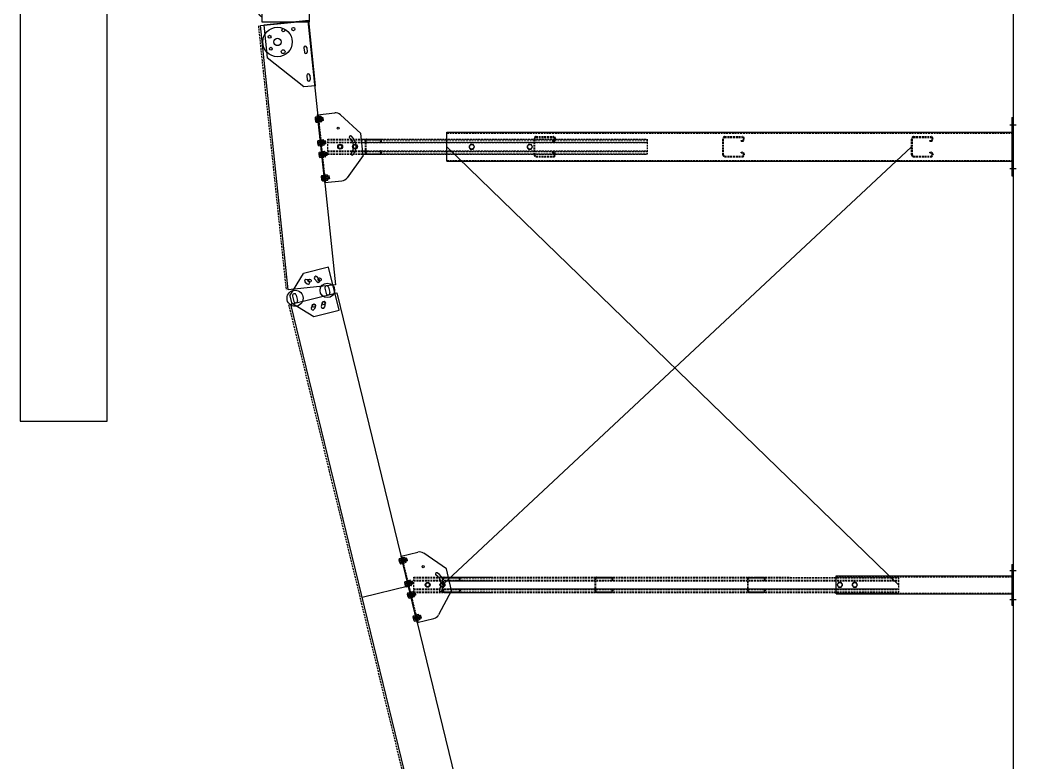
# Model space of a CAD drawing. Header units: millimetres. Extents: x 0 to 461941, y -159644 to 4828.
# Drawn here: x 418512 to 421968, y -43108 to -40551 of the extents above; entities that cross this region are included whole.
import ezdxf

# ---------------------------------------------------------------- set-up
doc = ezdxf.new("R2010")
doc.units = ezdxf.units.MM
for name, pattern in [('Xref Conv Decant Empty Tote$0$AM_ISO02W050', [7.5, 6, -1.5]), ('Xref Conv Decant Empty Tote$0$AM_ISO08W050', [18, 12, -1.5, 3, -1.5]), ('Xref Conv Decant Empty Tote$0$CENTER', [7, 4, -1, 1, -1]), ('Xref Conv Decant Empty Tote$0$HIDDEN', [9.525, 6.35, -3.175]), ('Xref Conv Decant Empty Tote$0$P02582 Conveyor Elevations$0$HIDDEN', [9.525, 6.35, -3.175])]:
    doc.linetypes.add(name, pattern=pattern)
for name, color, linetype in [('Xref Conv Decant Empty Tote$0$B', 4, 'Continuous'), ('Xref Conv Decant Empty Tote$0$Conv - Empty Tote', 35, 'Continuous'), ('Xref Conv Decant Empty Tote$0$Mezz', 1, 'Continuous'), ('Xref Conv Decant Empty Tote$0$P02582 Conveyor Elevations$0$Conv', 131, 'Continuous')]:
    doc.layers.add(name, color=color, linetype=linetype)
doc.layers.add('Xref Conv Decant Empty Tote$0$Center', color=7, linetype='Xref Conv Decant Empty Tote$0$AM_ISO08W050', lineweight=50)
doc.layers.add('Xref Conv Decant Empty Tote$0$Hidden', color=9, linetype='Xref Conv Decant Empty Tote$0$AM_ISO02W050', lineweight=25)

# ---------------------------------------------------------------- blocks, each defined once
blk = doc.blocks.new('*U162')
for p, q in [((-21.825, 158.0666), (-21.825, 154.6052)), ((-21.825, 154.6052), (-19.165, 154.6052)), ((-19.165, 158.0666), (-19.165, 154.6052)), ((9.84, 163.4952), (-16.3964, 163.4952)), ((9.84, 160.8352), (-16.3964, 160.8352)), ((13.015, 7.4225), (13.015, 157.6602)), ((15.675, 7.4225), (15.675, 157.6602)), ((555.675, 7.4225), (555.675, 157.6602)), ((558.335, 7.4225), (558.335, 157.6602)), ((561.51, 163.4952), (587.7464, 163.4952)), ((561.51, 160.8352), (587.7464, 160.8352)), ((590.515, 158.0666), (590.515, 154.6052)), ((593.175, 154.6052), (590.515, 154.6052)), ((593.175, 158.0666), (593.175, 154.6052)), ((-21.825, 8.89), (-21.825, 5.4286)), ((-21.825, 8.89), (-19.165, 8.89)), ((-19.165, 8.89), (-19.165, 5.4286)), ((-16.3964, 2.66), (8.2525, 2.66)), ((-16.3964, 0), (8.2525, 0)), ((587.7464, 2.66), (563.0975, 2.66)), ((587.7464, 0), (563.0975, 0)), ((590.515, 8.89), (590.515, 5.4286)), ((593.175, 8.89), (590.515, 8.89)), ((593.175, 8.89), (593.175, 5.4286))]:
    blk.add_line(p, q)
for centre, radius, start, end in [((-16.3964, 158.0666), 5.4286, 90, 180), ((-16.3964, 158.0666), 2.7686, 90, 180), ((9.84, 157.6602), 5.835, 0, 90), ((9.84, 157.6602), 3.175, 0, 90), ((561.51, 157.6602), 5.835, 90, 180), ((561.51, 157.6602), 3.175, 90, 180), ((587.7464, 158.0666), 5.4286, 0, 90), ((587.7464, 158.0666), 2.7686, 0, 90), ((-16.3964, 5.4286), 5.4286, 180, 270), ((-16.3964, 5.4286), 2.7686, 180, 270), ((8.2525, 7.4225), 4.7625, 270, 0), ((8.2525, 7.4225), 7.4225, 270, 0), ((563.0975, 7.4225), 7.4225, 180, 270), ((563.0975, 7.4225), 4.7625, 180, 270), ((587.7464, 5.4286), 2.7686, 270, 0), ((587.7464, 5.4286), 5.4286, 270, 0)]:
    blk.add_arc(centre, radius, start, end)
at = {"layer": 'Xref Conv Decant Empty Tote$0$Hidden'}
blk.add_lwpolyline([(15.675, 176.4952), (555.675, 176.4952), (555.675, 126.4952), (15.675, 126.4952)], close=True, dxfattribs=at)
blk = doc.blocks.new('*U180')
blk.add_lwpolyline([(0, 0), (1295.4, 0), (1295.4, -163.5), (0, -163.5)], close=True)
at = {"layer": 'Xref Conv Decant Empty Tote$0$Hidden', "ltscale": 5}
for centre in [(38.1, -12), (114.3, -12), (190.5, -12), (266.7, -12), (342.9, -12), (419.1, -12), (495.3, -12), (571.5, -12), (647.7, -12), (723.9, -12), (800.1, -12), (876.3, -12), (952.5, -12), (1028.7, -12), (1104.9, -12), (1181.1, -12), (1257.3, -12)]:
    blk.add_arc(centre, 25, 28.6854, 151.3146, dxfattribs=at)
blk = doc.blocks.new('Xref Conv Decant Empty Tote$0$A$C2A0F63DB')
at = {"layer": 'Xref Conv Decant Empty Tote$0$Center', "lineweight": 50}
blk.add_line((0, 1057.5), (318, 1057.5), dxfattribs=at)
at = {"xscale": -1, "rotation": 90}
for name, p in [('*U162', (259.4, 1343.2)), ('*U180', (95.9, 1295.4))]:
    blk.add_blockref(name, p, dxfattribs=at)
blk = doc.blocks.new('Xref Conv Decant Empty Tote$0$9405 End Pulley')
blk.add_circle((-62, -52.3), 50.8)
at = {"layer": 'Xref Conv Decant Empty Tote$0$P02582 Conveyor Elevations$0$Conv', "color": 0}
for p, q in [((-225.4, -125.8), (-112.4, -11.5)), ((0, -11.5), (-112.4, -11.5)), ((0, -167.1), (0, -11.5)), ((-225.4, -167.1), (-225.4, -125.8)), ((-225.4, -167.1), (0, -167.1)), ((-187, -140.5), (-202.4, -140.5)), ((-187, -150.5), (-202.4, -150.5)), ((-91.7, -140.5), (-107.1, -140.5)), ((-91.7, -150.5), (-107.1, -150.5))]:
    blk.add_line(p, q, dxfattribs=at)
for centre, radius in [((-82.9, -26.9), 5), ((-41.2, -26.9), 5), ((-97.5, -68.3), 6.5), ((-62, -52.3), 12.7)]:
    blk.add_circle(centre, radius, dxfattribs=at)
for centre, start, end in [((-202.4, -145.5), 90, 270), ((-187, -145.5), 270, 90), ((-107.1, -145.5), 90, 270), ((-91.7, -145.5), 270, 90)]:
    blk.add_arc(centre, 5, start, end, dxfattribs=at)
blk = doc.blocks.new('Xref Conv Decant Empty Tote$0$9405 Nose Over')
at = {"color": 0}
for p, q in [((3.3, -3.9), (-60.2, -67.4)), ((28.7, -3.9), (3.3, -3.9)), ((25.5, -12.7), (6.5, -12.7)), ((25.5, -25.7), (6.5, -25.7)), ((28.7, -3.9), (92.2, -67.4)), ((-60.2, -67.4), (-60.2, -156.3)), ((-29.2, -66), (-22.3, -71.8)), ((61.2, -66), (54.3, -71.8)), ((92.2, -156.3), (92.2, -67.4)), ((-29.3, -80.2), (-36.2, -74.4)), ((-21, -106.2), (-32.6, -100.3)), ((53, -106.2), (64.6, -100.3)), ((61.3, -80.2), (68.2, -74.4)), ((-26, -116), (-37.6, -110.1)), ((25.5, -127), (6.5, -127)), ((58, -116), (69.6, -110.1)), ((-60.2, -156.3), (92.2, -156.3)), ((25.5, -140), (6.5, -140))]:
    blk.add_line(p, q, dxfattribs=at)
for centre, radius in [((16, -19.2), 27.8), ((16, -133.5), 25)]:
    blk.add_circle(centre, radius)
for centre, radius, start, end in [((6.5, -19.2), 6.5, 90, 270), ((25.5, -19.2), 6.5, 270, 90), ((-32.7, -70.2), 5.5, 50, 230), ((64.7, -70.2), 5.5, 310, 130), ((-35.1, -105.2), 5.5, 63, 243), ((-25.8, -76), 5.5, 230, 50), ((57.8, -76), 5.5, 130, 310), ((67.1, -105.2), 5.5, 297, 117), ((-23.5, -111.1), 5.5, 243, 63), ((6.5, -133.5), 6.5, 90, 270), ((25.5, -133.5), 6.5, 270, 90), ((55.5, -111.1), 5.5, 117, 297)]:
    blk.add_arc(centre, radius, start, end, dxfattribs=at)
blk = doc.blocks.new('*U182')
at = {"layer": 'Xref Conv Decant Empty Tote$0$Hidden', "linetype": 'Xref Conv Decant Empty Tote$0$P02582 Conveyor Elevations$0$HIDDEN'}
blk.add_line((6731.7, 1387.4), (5822.3, 1291.9), dxfattribs=at)
at = {"layer": 'Xref Conv Decant Empty Tote$0$Hidden', "color": 0, "linetype": 'Xref Conv Decant Empty Tote$0$P02582 Conveyor Elevations$0$HIDDEN'}
blk.add_line((5772.3, 1283.2), (955.7, 110), dxfattribs=at)
at = {"layer": 'Xref Conv Decant Empty Tote$0$P02582 Conveyor Elevations$0$Conv', "color": 0}
for points in [[(6749.6, 1217.4), (5840.2, 1121.8), (5823.1, 1284.4), (6732.5, 1380)], [(5812.7, 1117), (1248.9, 5.4), (1210.2, 164.3), (5774, 1275.9)]]:
    blk.add_lwpolyline(points, close=True, dxfattribs=at)
for centre in [(6716.8, 1301.7), (6716.8, 1301.7), (6720.5, 1267), (6720.5, 1267), (5854.8, 1211.1), (5768.9, 1196.2), (5858.4, 1176.4), (5777.2, 1162.3)]:
    blk.add_circle(centre, 5.5, dxfattribs=at)
for name, p, rotation in [('Xref Conv Decant Empty Tote$0$9405 End Pulley', (6732.5, 1380), 5.99990538469749), ('Xref Conv Decant Empty Tote$0$9405 Nose Over', (5774, 1275.9), 13.68922292168904)]:
    blk.add_blockref(name, p, dxfattribs=dict(rotation=rotation))
blk = doc.blocks.new('*U203')
at = {"linetype": 'Continuous'}
for p, q in [((0, 0), (0, -59.2)), ((0, 0), (235, 0)), ((235, 0), (235, -59.2)), ((79.4, -141.4), (8.5, -78.2)), ((155.6, -141.4), (226.5, -78.2)), ((79.4, -141.4), (155.6, -141.4)), ((29.3, -426.2), (-174, -2360.5)), ((128.8, -436.6), (-74.5, -2371)), ((29.3, -426.2), (128.8, -436.6)), ((-223.7, -2355.3), (-224.2, -2360.3)), ((-25.3, -2381.2), (-224.2, -2360.3)), ((-24.8, -2376.2), (-223.7, -2355.3)), ((-24.8, -2376.2), (-25.3, -2381.2))]:
    blk.add_line(p, q, dxfattribs=at)
for p, q in [((6.9, 7.5), (6.9, 2)), ((6.9, 2), (25.4, 2)), ((9.2, 9), (11.5, 9)), ((11.5, 9), (11.5, 2)), ((11.5, 9), (20.8, 9)), ((20.8, 9), (20.8, 2)), ((20.8, 9), (23.1, 9)), ((25.4, 7.5), (25.4, 2)), ((88, 7.5), (88, 2)), ((88, 2), (106.5, 2)), ((90.3, 9), (92.6, 9)), ((92.6, 9), (92.6, 2)), ((92.6, 9), (101.8, 9)), ((101.8, 9), (101.8, 2)), ((101.8, 9), (104.2, 9)), ((106.5, 7.5), (106.5, 2)), ((128.5, 7.5), (128.5, 2)), ((128.5, 2), (147, 2)), ((130.8, 9), (133.2, 9)), ((133.2, 9), (133.2, 2)), ((133.2, 9), (142.4, 9)), ((142.4, 9), (142.4, 2)), ((142.4, 9), (144.7, 9)), ((147, 7.5), (147, 2)), ((209.6, 7.5), (209.6, 2)), ((209.6, 2), (228.1, 2)), ((211.9, 9), (214.2, 9)), ((214.2, 9), (214.2, 2)), ((214.2, 9), (223.5, 9)), ((223.5, 9), (223.5, 2)), ((223.5, 9), (225.8, 9)), ((228.1, 7.5), (228.1, 2)), ((106.2, -112.1), (105.4, -119.4)), ((105.4, -119.4), (111.4, -123.8)), ((112.9, -109.1), (106.2, -112.1)), ((111.4, -123.8), (118.1, -120.8)), ((118.9, -113.4), (112.9, -109.1)), ((118.1, -120.8), (118.9, -113.4))]:
    blk.add_line(p, q)
at = {"linetype": 'Xref Conv Decant Empty Tote$0$CENTER'}
for p, q in [((-198.1, -2351.1), (-200.4, -2372.6)), ((-48.9, -2366.8), (-51.2, -2388.3))]:
    blk.add_line(p, q, dxfattribs=at)
for points in [[(111.1, -69.4), (117.5, -73.1), (123.9, -69.4), (123.9, -62), (117.5, -58.3), (111.1, -62)], [(61.7, -519.8), (69.2, -525.2), (77.6, -521.5), (78.6, -512.3), (71.1, -506.9), (62.7, -510.6)], [(40.8, -718.7), (48.3, -724.2), (56.7, -720.4), (57.7, -711.2), (50.2, -705.8), (41.8, -709.5)]]:
    blk.add_lwpolyline(points, close=True)
for centre, radius in [((117.5, -65.7), 8.4), ((117.5, -65.7), 6.4), ((112.2, -116.4), 8.4), ((112.2, -116.4), 6.4), ((70.2, -516.1), 8), ((49.3, -715), 8)]:
    blk.add_circle(centre, radius)
at = {"linetype": 'Continuous'}
blk.add_circle((181.8, -65.7), 3.6, dxfattribs=at)
for centre, radius, start, end in [((9.2, 6.5), 2.53, 23.991, 156.009), ((16.1, 1.1), 7.86, 54.0166, 125.9834), ((23.1, 6.5), 2.53, 23.991, 156.009), ((90.3, 6.5), 2.53, 23.991, 156.009), ((97.2, 1.1), 7.86, 54.0166, 125.9834), ((104.2, 6.5), 2.53, 23.991, 156.009), ((130.8, 6.5), 2.53, 23.991, 156.009), ((137.8, 1.1), 7.86, 54.0166, 125.9834), ((144.7, 6.5), 2.53, 23.991, 156.009), ((211.9, 6.5), 2.53, 23.991, 156.009), ((218.8, 1.1), 7.86, 54.0166, 125.9834), ((225.8, 6.5), 2.53, 23.991, 156.009)]:
    blk.add_arc(centre, radius, start, end)
for centre, radius, start, end in [((25.4, -59.2), 25.4, 180, 228.2691), ((209.6, -59.2), 25.4, 311.7309, 0), ((88.7, -104.7), 4.4, 45, 225), ((117.5, -75.9), 36.4, 225, 270), ((117.5, -75.9), 36.4, 270, 315), ((146.3, -104.7), 4.4, 315, 135), ((116.3, -77.6), 43.1, 224.5473, 271.6144), ((118.7, -77.6), 43.1, 268.3856, 315.4527)]:
    blk.add_arc(centre, radius, start, end, dxfattribs=at)
at = {"layer": 'Xref Conv Decant Empty Tote$0$Hidden', "linetype": 'Xref Conv Decant Empty Tote$0$HIDDEN'}
for p, q in [((11.1, -17), (11.1, 2)), ((12.1, -18), (12.1, 2)), ((20.1, -18), (20.1, 2)), ((21.1, -17), (21.1, 2)), ((92.2, -17), (92.2, 2)), ((93.2, -18), (93.2, 2)), ((101.2, -18), (101.2, 2)), ((102.2, -17), (102.2, 2)), ((132.8, -17), (132.8, 2)), ((133.8, -18), (133.8, 2)), ((141.8, -18), (141.8, 2)), ((142.8, -17), (142.8, 2)), ((213.8, -17), (213.8, 2)), ((214.8, -18), (214.8, 2)), ((222.8, -18), (222.8, 2)), ((223.8, -17), (223.8, 2)), ((98.1, -20.7), (-16.9, -1114.7)), ((106.1, -21.6), (-8.9, -1115.5)), ((0, -3), (235, -3)), ((12.1, -18), (11.1, -17)), ((11.1, -17), (21.1, -17)), ((12.1, -18), (20.1, -18)), ((20.1, -18), (21.1, -17)), ((137.9, -24.9), (22.9, -1118.9)), ((145.8, -25.7), (30.8, -1119.7)), ((96.1, -20.5), (81.4, -160.5)), ((92.2, -17), (102.2, -17)), ((93.2, -18), (92.2, -17)), ((93.2, -18), (101.2, -18)), ((108, -21.8), (93.3, -161.8)), ((96.1, -20.5), (147.8, -26)), ((101.2, -18), (102.2, -17)), ((135.9, -24.7), (121.2, -164.7)), ((132.8, -17), (142.8, -17)), ((133.8, -18), (132.8, -17)), ((147.8, -26), (133.1, -166)), ((133.8, -18), (141.8, -18)), ((141.8, -18), (142.8, -17)), ((213.8, -17), (223.8, -17)), ((214.8, -18), (213.8, -17)), ((214.8, -18), (222.8, -18)), ((222.8, -18), (223.8, -17)), ((83.7, -138.3), (-18.9, -1114.5)), ((95.7, -139.5), (-6.9, -1115.8)), ((123.5, -142.4), (20.9, -1118.7)), ((135.4, -143.7), (32.8, -1119.9)), ((82, -154.8), (77.3, -199.5)), ((84, -155), (79.3, -199.7)), ((87.3, -152.3), (129.1, -156.7)), ((87.5, -150.3), (129.3, -154.7)), ((131.7, -160), (127, -204.8)), ((133.7, -160.2), (129, -205)), ((83.7, -205.2), (81.7, -205)), ((81.9, -203), (83.9, -203.3)), ((87.5, -197.6), (87.2, -200.6)), ((87.5, -197.6), (89.5, -197.8)), ((89.5, -197.8), (89.2, -200.8)), ((117.4, -200.7), (117.1, -203.7)), ((117.4, -200.7), (119.4, -200.9)), ((119.4, -200.9), (117.4, -200.7)), ((119.4, -200.9), (119.1, -203.9)), ((119.4, -200.9), (119.1, -203.9)), ((123.7, -207.4), (121.7, -207.2)), ((121.5, -209.2), (123.5, -209.4)), ((32.3, -426.5), (-171, -2360.8)), ((125.8, -436.3), (-77.5, -2370.7)), ((12.4, -732.8), (6.1, -792.7)), ((15, -733.1), (8.7, -793)), ((19.4, -729.5), (75.4, -735.4)), ((19.7, -726.8), (75.7, -732.7)), ((79, -739.8), (72.7, -799.8)), ((81.7, -740.1), (75.4, -800)), ((19.8, -790.2), (19.4, -794.1)), ((19.8, -790.2), (22.5, -790.4)), ((22.5, -790.4), (22, -794.4)), ((59.8, -794.4), (59.4, -798.4)), ((62.4, -794.6), (59.8, -794.4)), ((59.8, -794.4), (62.4, -794.6)), ((62.4, -794.6), (62, -798.6)), ((62.4, -794.6), (62, -798.6)), ((14.7, -800.4), (12, -800.1)), ((12.3, -797.4), (15, -797.7)), ((65.3, -805.7), (68, -806)), ((68.3, -803.3), (65.6, -803)), ((32.8, -1119.9), (-18.9, -1114.5)), ((-55.6, -1379.2), (-61.9, -1439.2)), ((-52.9, -1379.5), (-59.2, -1439.5)), ((-48.5, -1375.9), (7.5, -1381.8)), ((-48.2, -1373.3), (7.7, -1379.1)), ((11, -1386.2), (4.7, -1446.2)), ((13.7, -1386.5), (7.4, -1446.5)), ((-53.3, -1446.8), (-55.9, -1446.6)), ((-55.6, -1443.9), (-53, -1444.2)), ((-48.1, -1436.6), (-48.6, -1440.6)), ((-48.1, -1436.6), (-45.5, -1436.9)), ((-45.5, -1436.9), (-45.9, -1440.9)), ((-8.2, -1440.8), (-8.6, -1444.8)), ((-5.5, -1441.1), (-8.2, -1440.8)), ((-8.2, -1440.8), (-5.5, -1441.1)), ((-5.5, -1441.1), (-5.9, -1445.1)), ((-5.5, -1441.1), (-5.9, -1445.1)), ((0.3, -1449.8), (-2.3, -1449.5)), ((-2.6, -1452.2), (0, -1452.4)), ((-123.5, -2025.7), (-129.8, -2085.6)), ((-120.9, -2025.9), (-127.2, -2085.9)), ((-116.4, -2022.4), (-60.5, -2028.2)), ((-116.2, -2019.7), (-60.2, -2025.6)), ((-56.9, -2032.7), (-63.2, -2092.6)), ((-54.2, -2032.9), (-60.5, -2092.9)), ((-121.2, -2093.3), (-123.9, -2093)), ((-123.6, -2090.3), (-120.9, -2090.6)), ((-116.1, -2083), (-116.5, -2087)), ((-116.1, -2083), (-113.4, -2083.3)), ((-113.4, -2083.3), (-113.8, -2087.3)), ((-76.1, -2087.2), (-76.5, -2091.2)), ((-76.1, -2087.2), (-73.4, -2087.5)), ((-73.4, -2087.5), (-76.1, -2087.2)), ((-73.4, -2087.5), (-73.9, -2091.5)), ((-73.4, -2087.5), (-73.9, -2091.5)), ((-70.6, -2098.6), (-67.9, -2098.9)), ((-67.6, -2096.2), (-70.3, -2095.9))]:
    blk.add_line(p, q, dxfattribs=at)
at = {"layer": 'Xref Conv Decant Empty Tote$0$Hidden', "linetype": 'Xref Conv Decant Empty Tote$0$CENTER'}
for p, q in [((16.1, 10.6), (16.1, -9.3)), ((97.2, -8.6), (97.2, 11.3)), ((97.2, 10.6), (97.2, -9.3)), ((137.8, -8.6), (137.8, 11.3)), ((218.8, -8.6), (218.8, 11.3))]:
    blk.add_line(p, q, dxfattribs=at)
at = {"layer": 'Xref Conv Decant Empty Tote$0$Hidden'}
for p, q in [((16.1, 8.6), (16.1, -11.3)), ((97.2, 8.6), (97.2, -11.3)), ((137.8, 8.6), (137.8, -11.3)), ((218.8, 8.6), (218.8, -11.3))]:
    blk.add_line(p, q, dxfattribs=at)
for points in [[(6.9, -5), (4.9, -3)], [(27.4, -3), (4.9, -3)], [(25.4, -5), (6.9, -5)], [(6.9, -10.5), (6.9, -5)], [(23.1, -12), (20.8, -12), (11.5, -12), (9.2, -12)], [(11.5, -12), (11.5, -5)], [(20.8, -12), (20.8, -5)], [(27.4, -3), (25.4, -5)], [(25.4, -10.5), (25.4, -5)], [(88, -5), (86, -3)], [(108.5, -3), (86, -3)], [(106.5, -5), (88, -5)], [(88, -10.5), (88, -5)], [(104.2, -12), (101.8, -12), (92.6, -12), (90.3, -12)], [(92.6, -12), (92.6, -5)], [(101.8, -12), (101.8, -5)], [(108.5, -3), (106.5, -5)], [(106.5, -10.5), (106.5, -5)], [(128.5, -5), (126.5, -3)], [(149, -3), (126.5, -3)], [(147, -5), (128.5, -5)], [(128.5, -10.5), (128.5, -5)], [(144.7, -12), (142.4, -12), (133.2, -12), (130.8, -12)], [(133.2, -12), (133.2, -5)], [(142.4, -12), (142.4, -5)], [(149, -3), (147, -5)], [(147, -10.5), (147, -5)], [(209.6, -5), (207.6, -3)], [(230.1, -3), (207.6, -3)], [(228.1, -5), (209.6, -5)], [(209.6, -10.5), (209.6, -5)], [(225.8, -12), (223.5, -12), (214.2, -12), (211.9, -12)], [(214.2, -12), (214.2, -5)], [(223.5, -12), (223.5, -5)], [(230.1, -3), (228.1, -5)], [(228.1, -10.5), (228.1, -5)]]:
    blk.add_lwpolyline(points, dxfattribs=at)
for centre, radius, start, end in [((9.2, -9.5), 2.53, 203.991, 336.009), ((16.1, -4.1), 7.86, 234.0166, 305.9834), ((23.1, -9.5), 2.53, 203.991, 336.009), ((90.3, -9.5), 2.53, 203.991, 336.009), ((97.2, -4.1), 7.86, 234.0166, 305.9834), ((104.2, -9.5), 2.53, 203.991, 336.009), ((130.8, -9.5), 2.53, 203.991, 336.009), ((137.8, -4.1), 7.86, 234.0166, 305.9834), ((144.7, -9.5), 2.53, 203.991, 336.009), ((211.9, -9.5), 2.53, 203.991, 336.009), ((218.8, -4.1), 7.86, 234.0166, 305.9834), ((225.8, -9.5), 2.53, 203.991, 336.009)]:
    blk.add_arc(centre, radius, start, end, dxfattribs=at)
at = {"layer": 'Xref Conv Decant Empty Tote$0$Hidden', "linetype": 'Xref Conv Decant Empty Tote$0$HIDDEN'}
for centre, radius, start, end in [((87, -155.3), 5, 84, 174), ((87, -155.3), 3, 84, 174), ((128.7, -159.7), 3, 354, 84), ((128.7, -159.7), 5, 354, 84), ((82.3, -200.1), 5, 174, 264), ((82.3, -200.1), 5, 174, 264), ((82.3, -200.1), 3, 174, 264), ((84.3, -200.3), 5, 264, 354), ((84.3, -200.3), 3, 264, 354), ((122, -204.2), 5, 174, 264), ((122, -204.2), 3, 174, 264), ((124, -204.4), 5, 264, 354), ((124, -204.4), 3, 264, 354), ((19, -733.5), 6.7, 84, 174), ((19, -733.5), 4.02, 84, 174), ((75, -739.4), 4.02, 354, 84), ((75, -739.4), 6.7, 354, 84), ((12.7, -793.4), 6.7, 174, 264), ((12.7, -793.4), 6.7, 174, 264), ((12.7, -793.4), 4.02, 174, 264), ((15.4, -793.7), 6.7, 264, 354), ((15.4, -793.7), 4.02, 264, 354), ((66, -799.1), 6.7, 174, 264), ((66, -799.1), 4.02, 174, 264), ((68.7, -799.3), 6.7, 264, 354), ((68.7, -799.3), 4.02, 264, 354), ((-48.9, -1379.9), 6.7, 84, 174), ((-48.9, -1379.9), 4.02, 84, 174), ((7, -1385.8), 4.02, 354, 84), ((7, -1385.8), 6.7, 354, 84), ((-55.2, -1439.9), 6.7, 174, 264), ((-55.2, -1439.9), 6.7, 174, 264), ((-55.2, -1439.9), 4.02, 174, 264), ((-52.6, -1440.2), 6.7, 264, 354), ((-52.6, -1440.2), 4.02, 264, 354), ((-1.9, -1445.5), 6.7, 174, 264), ((-1.9, -1445.5), 4.02, 174, 264), ((0.7, -1445.8), 6.7, 264, 354), ((0.7, -1445.8), 4.02, 264, 354), ((-116.9, -2026.4), 6.7, 84, 174), ((-116.9, -2026.4), 4.02, 84, 174), ((-60.9, -2032.2), 4.02, 354, 84), ((-60.9, -2032.2), 6.7, 354, 84), ((-123.2, -2086.3), 6.7, 174, 264), ((-123.2, -2086.3), 6.7, 174, 264), ((-123.2, -2086.3), 4.02, 174, 264), ((-120.5, -2086.6), 6.7, 264, 354), ((-120.5, -2086.6), 4.02, 264, 354), ((-69.9, -2091.9), 6.7, 174, 264), ((-69.9, -2091.9), 4.02, 174, 264), ((-67.2, -2092.2), 6.7, 264, 354), ((-67.2, -2092.2), 4.02, 264, 354)]:
    blk.add_arc(centre, radius, start, end, dxfattribs=at)
blk = doc.blocks.new('*U204')
at = {"linetype": 'Continuous'}
for p, q in [((0, 0), (0, -59.2)), ((0, 0), (235, 0)), ((235, 0), (235, -59.2)), ((79.4, -141.4), (8.5, -78.2)), ((155.6, -141.4), (226.5, -78.2)), ((87.2, -131.1), (-280.1, -1637.6)), ((75.5, -128.2), (39.8, -274.6)), ((114.4, -137.7), (78.7, -284)), ((79.4, -141.4), (155.6, -141.4)), ((126, -140.5), (90.3, -286.9)), ((-245.8, -1424.9), (-389, -2012.7)), ((-185.5, -1439.6), (-328.8, -2027.4)), ((-245.8, -1424.9), (-185.5, -1439.6)), ((-426.9, -2003.5), (-428.1, -2008.3)), ((-290.9, -2036.6), (-426.9, -2003.5)), ((-292.1, -2041.5), (-428.1, -2008.3)), ((-290.9, -2036.6), (-292.1, -2041.5))]:
    blk.add_line(p, q, dxfattribs=at)
for p, q in [((6.9, 7.5), (6.9, 2)), ((6.9, 2), (25.4, 2)), ((9.2, 9), (11.5, 9)), ((11.5, 9), (11.5, 2)), ((11.5, 9), (20.8, 9)), ((20.8, 9), (20.8, 2)), ((20.8, 9), (23.1, 9)), ((25.4, 7.5), (25.4, 2)), ((88, 7.5), (88, 2)), ((88, 2), (106.5, 2)), ((90.3, 9), (92.6, 9)), ((92.6, 9), (92.6, 2)), ((92.6, 9), (101.8, 9)), ((101.8, 9), (101.8, 2)), ((101.8, 9), (104.2, 9)), ((106.5, 7.5), (106.5, 2)), ((128.5, 7.5), (128.5, 2)), ((128.5, 2), (147, 2)), ((130.8, 9), (133.2, 9)), ((133.2, 9), (133.2, 2)), ((133.2, 9), (142.4, 9)), ((142.4, 9), (142.4, 2)), ((142.4, 9), (144.7, 9)), ((147, 7.5), (147, 2)), ((209.6, 7.5), (209.6, 2)), ((209.6, 2), (228.1, 2)), ((211.9, 9), (214.2, 9)), ((214.2, 9), (214.2, 2)), ((214.2, 9), (223.5, 9)), ((223.5, 9), (223.5, 2)), ((223.5, 9), (225.8, 9)), ((228.1, 7.5), (228.1, 2)), ((100.1, -110.1), (98.3, -117.3)), ((98.3, -117.3), (103.7, -122.4)), ((107.2, -108.1), (100.1, -110.1)), ((103.7, -122.4), (110.8, -120.4)), ((112.5, -113.2), (107.2, -108.1)), ((110.8, -120.4), (112.5, -113.2))]:
    blk.add_line(p, q)
at = {"linetype": 'Xref Conv Decant Empty Tote$0$CENTER'}
for p, q in [((-405.9, -2001.6), (-411, -2022.6)), ((-308.7, -2025.2), (-313.8, -2046.2))]:
    blk.add_line(p, q, dxfattribs=at)
for points in [[(111.1, -69.4), (117.5, -73.1), (123.9, -69.4), (123.9, -62), (117.5, -58.3), (111.1, -62)], [(-227.6, -1447.5), (-220.9, -1453.9), (-212, -1451.3), (-209.8, -1442.3), (-216.5, -1435.9), (-225.4, -1438.5)], [(-239.7, -1497), (-233, -1503.4), (-224.1, -1500.8), (-221.9, -1491.9), (-228.6, -1485.5), (-237.5, -1488.1)]]:
    blk.add_lwpolyline(points, close=True)
for centre, radius in [((117.5, -65.7), 8.4), ((117.5, -65.7), 6.4), ((105.4, -115.2), 8.4), ((105.4, -115.2), 6.4), ((-218.7, -1444.9), 8), ((-230.8, -1494.4), 8)]:
    blk.add_circle(centre, radius)
at = {"linetype": 'Continuous'}
blk.add_circle((181.8, -65.7), 3.6, dxfattribs=at)
for centre, radius, start, end in [((9.2, 6.5), 2.53, 23.991, 156.009), ((16.1, 1.1), 7.86, 54.0166, 125.9834), ((23.1, 6.5), 2.53, 23.991, 156.009), ((90.3, 6.5), 2.53, 23.991, 156.009), ((97.2, 1.1), 7.86, 54.0166, 125.9834), ((104.2, 6.5), 2.53, 23.991, 156.009), ((130.8, 6.5), 2.53, 23.991, 156.009), ((137.8, 1.1), 7.86, 54.0166, 125.9834), ((144.7, 6.5), 2.53, 23.991, 156.009), ((211.9, 6.5), 2.53, 23.991, 156.009), ((218.8, 1.1), 7.86, 54.0166, 125.9834), ((225.8, 6.5), 2.53, 23.991, 156.009)]:
    blk.add_arc(centre, radius, start, end)
for centre, radius, start, end in [((25.4, -59.2), 25.4, 180, 228.2691), ((209.6, -59.2), 25.4, 311.7309, 0), ((88.7, -104.7), 4.4, 45, 225), ((117.5, -75.9), 36.4, 225, 270), ((117.5, -75.9), 36.4, 270, 315), ((146.3, -104.7), 4.4, 315, 135), ((116.3, -77.6), 43.1, 224.5473, 271.6144), ((118.7, -77.6), 43.1, 268.3856, 315.4527)]:
    blk.add_arc(centre, radius, start, end, dxfattribs=at)
at = {"layer": 'Xref Conv Decant Empty Tote$0$Hidden', "linetype": 'Xref Conv Decant Empty Tote$0$HIDDEN'}
for p, q in [((11.1, -17), (11.1, 2)), ((12.1, -18), (12.1, 2)), ((20.1, -18), (20.1, 2)), ((21.1, -17), (21.1, 2)), ((92.2, -17), (92.2, 2)), ((93.2, -18), (93.2, 2)), ((101.2, -18), (101.2, 2)), ((102.2, -17), (102.2, 2)), ((132.8, -17), (132.8, 2)), ((133.8, -18), (133.8, 2)), ((141.8, -18), (141.8, 2)), ((142.8, -17), (142.8, 2)), ((213.8, -17), (213.8, 2)), ((214.8, -18), (214.8, 2)), ((222.8, -18), (222.8, 2)), ((223.8, -17), (223.8, 2)), ((105.5, -13.7), (-289.8, -1635.2)), ((113.3, -15.6), (-282, -1637.1)), ((144.3, -23.2), (-250.9, -1644.7)), ((152.1, -25), (-243.2, -1646.6)), ((0, -3), (235, -3)), ((12.1, -18), (11.1, -17)), ((11.1, -17), (21.1, -17)), ((12.1, -18), (20.1, -18)), ((20.1, -18), (21.1, -17)), ((103.5, -13.2), (70.2, -150)), ((115.2, -16), (81.9, -152.8)), ((92.2, -17), (102.2, -17)), ((93.2, -18), (92.2, -17)), ((93.2, -18), (101.2, -18)), ((101.2, -18), (102.2, -17)), ((103.5, -13.2), (154.1, -25.5)), ((142.4, -22.7), (109.1, -159.4)), ((154.1, -25.5), (120.7, -162.3)), ((132.8, -17), (142.8, -17)), ((133.8, -18), (132.8, -17)), ((133.8, -18), (141.8, -18)), ((141.8, -18), (142.8, -17)), ((213.8, -17), (223.8, -17)), ((214.8, -18), (213.8, -17)), ((214.8, -18), (222.8, -18)), ((222.8, -18), (223.8, -17)), ((74.2, -133.7), (-291.7, -1634.7)), ((85.8, -136.5), (51.5, -277.4)), ((77.5, -120.1), (66.8, -163.8)), ((79.4, -120.5), (68.8, -164.3)), ((84.2, -113.5), (125, -123.4)), ((84.7, -111.5), (125.5, -121.5)), ((126.1, -131.9), (115.4, -175.6)), ((128, -132.4), (117.3, -176.1)), ((113, -143.2), (-252.9, -1644.2)), ((124.7, -146), (-241.2, -1647)), ((72.4, -170.3), (70.5, -169.8)), ((71, -167.9), (72.9, -168.4)), ((77.3, -163.2), (76.5, -166.2)), ((77.3, -163.2), (79.2, -163.7)), ((79.2, -163.7), (78.5, -166.6)), ((106.4, -170.4), (105.7, -173.3)), ((106.4, -170.4), (108.3, -170.8)), ((108.3, -170.8), (106.4, -170.4)), ((108.3, -170.8), (107.6, -173.7)), ((108.3, -170.8), (107.6, -173.7)), ((109.4, -179.3), (111.3, -179.8)), ((111.8, -177.8), (109.8, -177.4)), ((-39.6, -621.6), (1.2, -631.6)), ((-46.9, -630.1), (-57.5, -673.9)), ((-44.9, -630.6), (-55.6, -674.3)), ((-40.1, -623.5), (0.7, -633.5)), ((1.7, -642), (-8.9, -685.7)), ((3.7, -642.5), (-7, -686.2)), ((-51.9, -680.4), (-53.8, -679.9)), ((-53.4, -678), (-51.4, -678.4)), ((-47.1, -673.3), (-47.8, -676.2)), ((-47.1, -673.3), (-45.1, -673.8)), ((-45.1, -673.8), (-45.9, -676.7)), ((-17.9, -680.4), (-18.7, -683.3)), ((-16, -680.9), (-17.9, -680.4)), ((-17.9, -680.4), (-16, -680.9)), ((-16, -680.9), (-16.7, -683.8)), ((-16, -680.9), (-16.7, -683.8)), ((-15, -689.4), (-13, -689.8)), ((-12.6, -687.9), (-14.5, -687.4)), ((-171.2, -1140.2), (-181.9, -1183.9)), ((-169.3, -1140.7), (-179.9, -1184.4)), ((-164.4, -1133.6), (-123.6, -1143.6)), ((-164, -1131.7), (-123.2, -1141.6)), ((-122.6, -1152), (-133.3, -1195.8)), ((-120.7, -1152.5), (-131.3, -1196.2)), ((-176.2, -1190.4), (-178.2, -1190)), ((-177.7, -1188), (-175.8, -1188.5)), ((-171.4, -1183.4), (-172.1, -1186.3)), ((-171.4, -1183.4), (-169.5, -1183.8)), ((-169.5, -1183.8), (-170.2, -1186.8)), ((-142.3, -1190.5), (-143, -1193.4)), ((-140.3, -1191), (-142.3, -1190.5)), ((-142.3, -1190.5), (-140.3, -1191)), ((-140.3, -1191), (-141, -1193.9)), ((-140.3, -1191), (-141, -1193.9)), ((-139.3, -1199.4), (-137.4, -1199.9)), ((-136.9, -1198), (-138.8, -1197.5)), ((-242.8, -1425.6), (-386.1, -2013.4)), ((-188.4, -1438.9), (-331.7, -2026.7)), ((-241.2, -1647), (-291.7, -1634.7))]:
    blk.add_line(p, q, dxfattribs=at)
at = {"layer": 'Xref Conv Decant Empty Tote$0$Hidden', "linetype": 'Xref Conv Decant Empty Tote$0$CENTER'}
for p, q in [((16.1, 10.6), (16.1, -9.3)), ((97.2, -8.6), (97.2, 11.3)), ((97.2, 10.6), (97.2, -9.3)), ((137.8, -8.6), (137.8, 11.3)), ((218.8, -8.6), (218.8, 11.3))]:
    blk.add_line(p, q, dxfattribs=at)
at = {"layer": 'Xref Conv Decant Empty Tote$0$Hidden'}
for p, q in [((16.1, 8.6), (16.1, -11.3)), ((97.2, 8.6), (97.2, -11.3)), ((137.8, 8.6), (137.8, -11.3)), ((218.8, 8.6), (218.8, -11.3))]:
    blk.add_line(p, q, dxfattribs=at)
for points in [[(6.9, -5), (4.9, -3)], [(27.4, -3), (4.9, -3)], [(25.4, -5), (6.9, -5)], [(6.9, -10.5), (6.9, -5)], [(23.1, -12), (20.8, -12), (11.5, -12), (9.2, -12)], [(11.5, -12), (11.5, -5)], [(20.8, -12), (20.8, -5)], [(27.4, -3), (25.4, -5)], [(25.4, -10.5), (25.4, -5)], [(88, -5), (86, -3)], [(108.5, -3), (86, -3)], [(106.5, -5), (88, -5)], [(88, -10.5), (88, -5)], [(104.2, -12), (101.8, -12), (92.6, -12), (90.3, -12)], [(92.6, -12), (92.6, -5)], [(101.8, -12), (101.8, -5)], [(108.5, -3), (106.5, -5)], [(106.5, -10.5), (106.5, -5)], [(128.5, -5), (126.5, -3)], [(149, -3), (126.5, -3)], [(147, -5), (128.5, -5)], [(128.5, -10.5), (128.5, -5)], [(144.7, -12), (142.4, -12), (133.2, -12), (130.8, -12)], [(133.2, -12), (133.2, -5)], [(142.4, -12), (142.4, -5)], [(149, -3), (147, -5)], [(147, -10.5), (147, -5)], [(209.6, -5), (207.6, -3)], [(230.1, -3), (207.6, -3)], [(228.1, -5), (209.6, -5)], [(209.6, -10.5), (209.6, -5)], [(225.8, -12), (223.5, -12), (214.2, -12), (211.9, -12)], [(214.2, -12), (214.2, -5)], [(223.5, -12), (223.5, -5)], [(230.1, -3), (228.1, -5)], [(228.1, -10.5), (228.1, -5)]]:
    blk.add_lwpolyline(points, dxfattribs=at)
for centre, radius, start, end in [((9.2, -9.5), 2.53, 203.991, 336.009), ((16.1, -4.1), 7.86, 234.0166, 305.9834), ((23.1, -9.5), 2.53, 203.991, 336.009), ((90.3, -9.5), 2.53, 203.991, 336.009), ((97.2, -4.1), 7.86, 234.0166, 305.9834), ((104.2, -9.5), 2.53, 203.991, 336.009), ((130.8, -9.5), 2.53, 203.991, 336.009), ((137.8, -4.1), 7.86, 234.0166, 305.9834), ((144.7, -9.5), 2.53, 203.991, 336.009), ((211.9, -9.5), 2.53, 203.991, 336.009), ((218.8, -4.1), 7.86, 234.0166, 305.9834), ((225.8, -9.5), 2.53, 203.991, 336.009)]:
    blk.add_arc(centre, radius, start, end, dxfattribs=at)
at = {"layer": 'Xref Conv Decant Empty Tote$0$Hidden', "linetype": 'Xref Conv Decant Empty Tote$0$HIDDEN'}
for centre, radius, start, end in [((83.5, -116.4), 5, 76.3, 166.3), ((83.5, -116.4), 3, 76.3, 166.3), ((124.3, -126.3), 3, 346.3, 76.3), ((124.3, -126.3), 5, 346.3, 76.3), ((71.7, -165), 5, 166.3, 256.3), ((71.7, -165), 5, 166.3, 256.3), ((71.7, -165), 3, 166.3, 256.3), ((73.6, -165.5), 5, 256.3, 346.3), ((73.6, -165.5), 3, 256.3, 346.3), ((110.5, -174.5), 5, 166.3, 256.3), ((110.5, -174.5), 3, 166.3, 256.3), ((112.5, -174.9), 5, 256.3, 346.3), ((112.5, -174.9), 3, 256.3, 346.3), ((-40.8, -626.5), 5, 76.3, 166.3), ((-40.8, -626.5), 3, 76.3, 166.3), ((0, -636.4), 3, 346.3, 76.3), ((0, -636.4), 5, 346.3, 76.3), ((-52.7, -675), 5, 166.3, 256.3), ((-52.7, -675), 5, 166.3, 256.3), ((-52.7, -675), 3, 166.3, 256.3), ((-50.7, -675.5), 5, 256.3, 346.3), ((-50.7, -675.5), 3, 256.3, 346.3), ((-13.8, -684.5), 5, 166.3, 256.3), ((-13.8, -684.5), 3, 166.3, 256.3), ((-11.9, -685), 5, 256.3, 346.3), ((-11.9, -685), 3, 256.3, 346.3), ((-165.2, -1136.5), 5, 76.3, 166.3), ((-165.2, -1136.5), 3, 76.3, 166.3), ((-124.3, -1146.5), 3, 346.3, 76.3), ((-124.3, -1146.5), 5, 346.3, 76.3), ((-177, -1185.1), 5, 166.3, 256.3), ((-177, -1185.1), 5, 166.3, 256.3), ((-177, -1185.1), 3, 166.3, 256.3), ((-175.1, -1185.6), 5, 256.3, 346.3), ((-175.1, -1185.6), 3, 256.3, 346.3), ((-138.1, -1194.6), 5, 166.3, 256.3), ((-138.1, -1194.6), 3, 166.3, 256.3), ((-136.2, -1195.1), 5, 256.3, 346.3), ((-136.2, -1195.1), 3, 256.3, 346.3)]:
    blk.add_arc(centre, radius, start, end, dxfattribs=at)
blk = doc.blocks.new('Xref Conv Decant Empty Tote')
for p, q in [((419966, -42494.6), (421581.6, -40986.5)), ((419981.6, -40986.5), (421536.3, -42494.9))]:
    blk.add_line(p, q)
at = {"layer": 'Xref Conv Decant Empty Tote$0$B'}
blk.add_line((421931.6, 4827.6), (421931.6, -65240.5), dxfattribs=at)
at = {"layer": 'Xref Conv Decant Empty Tote$0$Conv - Empty Tote'}
blk.add_line((419848.6, -42499.6), (419689.7, -42538.3), dxfattribs=at)
at = {"layer": 'Xref Conv Decant Empty Tote$0$Mezz'}
blk.add_lwpolyline([(418811.6, -41931.3), (418811.6, -10431.6), (418511.6, -10431.6), (418511.6, -41931.3)], close=True, dxfattribs=at)
at = {"layer": 'Xref Conv Decant Empty Tote$0$Conv - Empty Tote'}
blk.add_blockref('Xref Conv Decant Empty Tote$0$A$C2A0F63DB', (419248.7, -40556.6), dxfattribs=at)
for name, p, rotation in [('*U182', (420719.6, -47302.2), 90), ('*U203', (419560.8, -41110.2), 95.99990538471938), ('*U204', (419879, -42624.3), 103.689222921697)]:
    blk.add_blockref(name, p, dxfattribs=dict(at, rotation=rotation))

msp = doc.modelspace()

# ---------------------------------------------------------------- block references
msp.add_blockref('Xref Conv Decant Empty Tote', (0, 0))

doc.saveas('drawing.dxf')
